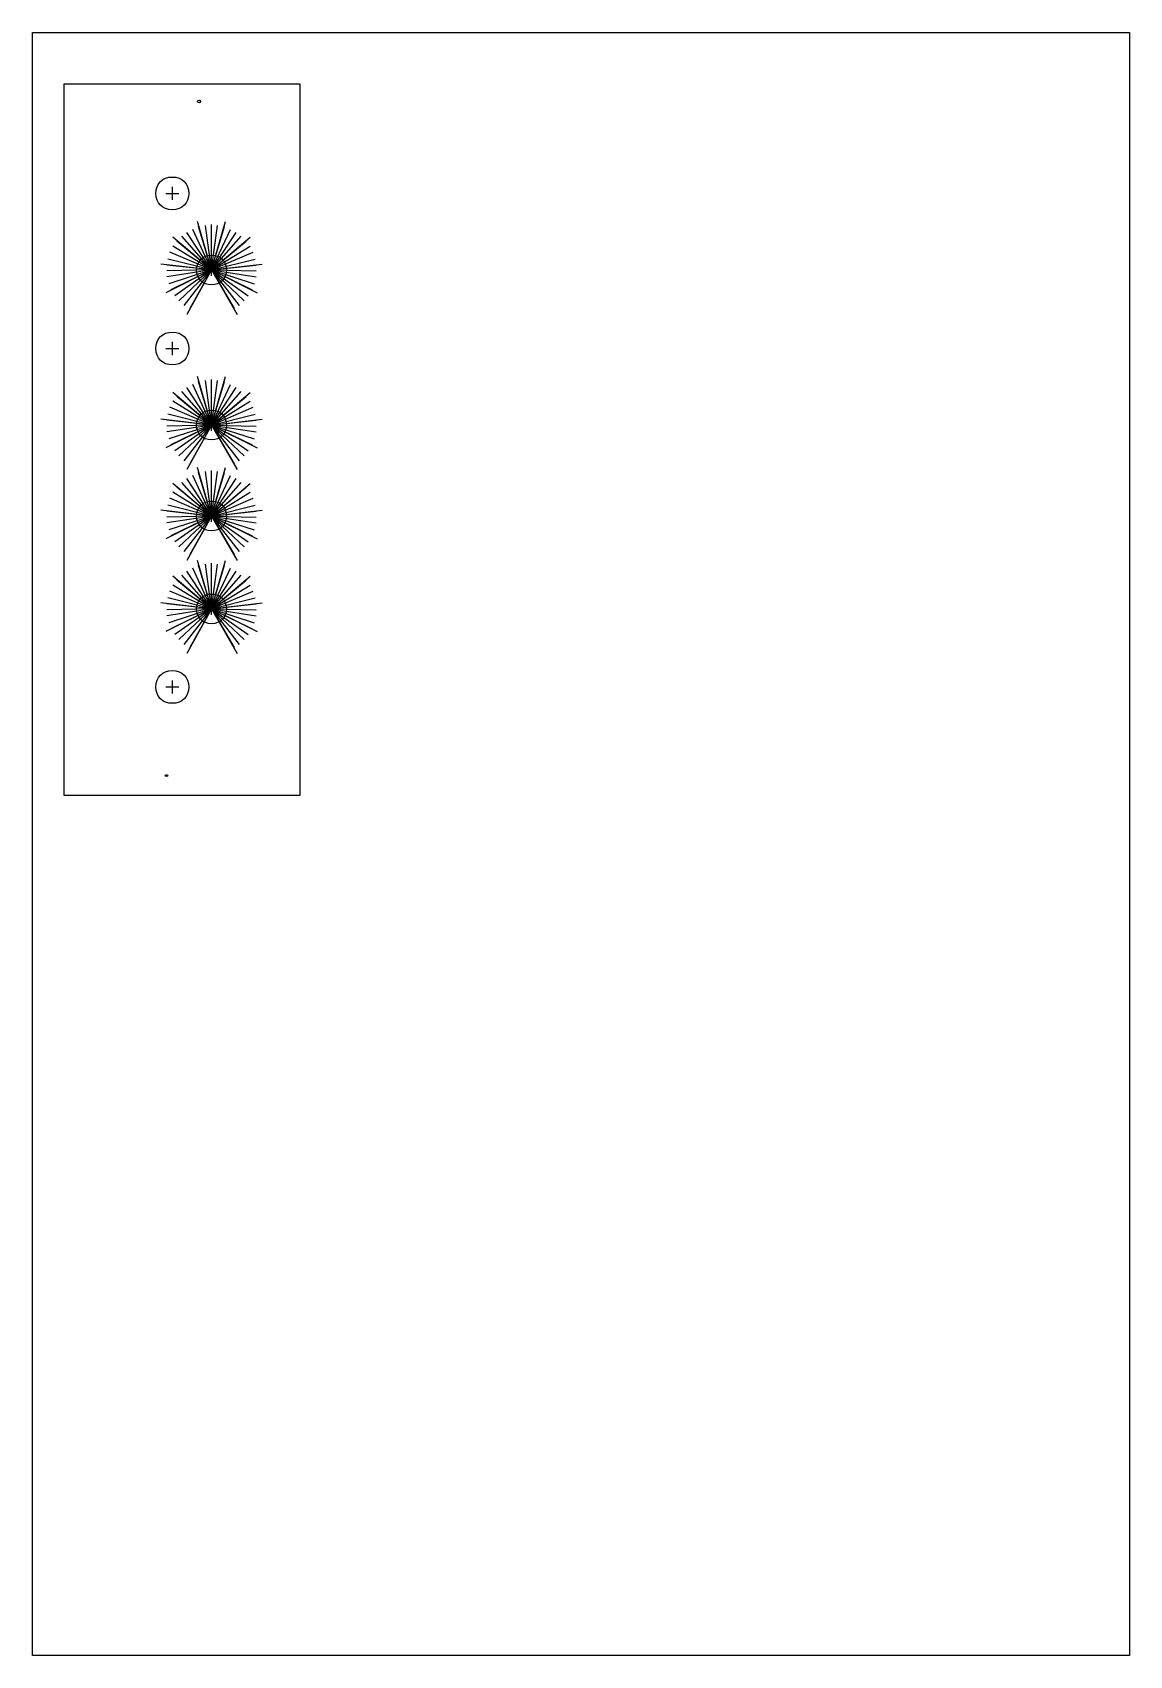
# Model space of a CAD drawing. Extents: x 7 to 204, y 0 to 292.
import ezdxf

# ---------------------------------------------------------------- set-up
doc = ezdxf.new("R2010")
doc.units = 0
doc.layers.add('background', color=7, linetype='CONTINUOUS')
doc.layers.add('Layer_1', color=7, linetype='CONTINUOUS')

msp = doc.modelspace()

# ---------------------------------------------------------------- linework, layer by layer
at = {"layer": 'background', "color": 1}
msp.add_lwpolyline([(6.835278, 292.094215), (204.146974, 292.094215), (204.146974, 0), (6.835278, 0), (6.835278, 292.094215)], close=True, dxfattribs=at)
at = {"layer": 'Layer_1', "color": 1}
for points in [[(27.855398, 154.751834), (12.55364, 154.751834), (12.55364, 282.849847), (54.925956, 282.849847), (54.925956, 154.751834), (12.55364, 154.751834)], [(30.813653, 263.126094), (33.174089, 263.126094)], [(31.9944, 261.945347), (31.9944, 264.307194)], [(39.03729, 249.349848), (36.543151, 258.081098)], [(39.03729, 249.349848), (36.720951, 257.189629)], [(39.03729, 249.349848), (37.969431, 257.367429)], [(39.03729, 249.349848), (41.53284, 258.081098)], [(39.03729, 249.349848), (39.03729, 257.546287)], [(39.03729, 249.349848), (40.106559, 257.367429)], [(39.03729, 249.349848), (41.353981, 257.189629)], [(39.03729, 249.349848), (32.089331, 255.229948)], [(39.03729, 249.349848), (32.80159, 254.517337)], [(39.03729, 249.349848), (33.692001, 255.407748)], [(39.03729, 249.349848), (34.58347, 256.120007)], [(39.03729, 249.349848), (35.65274, 256.654818)], [(39.03729, 249.349848), (42.423251, 256.654818)], [(39.03729, 249.349848), (43.49252, 256.120007)], [(39.03729, 249.349848), (44.382931, 255.407748)], [(39.03729, 249.349848), (45.986659, 255.229948)], [(39.03729, 249.349848), (45.274401, 254.517337)], [(39.03729, 249.349848), (31.197862, 251.309529)], [(39.03729, 249.349848), (31.55452, 252.556598)], [(39.03729, 249.349848), (32.089331, 253.625868)], [(39.03729, 249.349848), (45.986659, 253.625868)], [(39.03729, 249.349848), (46.52147, 252.556598)], [(39.03729, 249.349848), (46.878481, 251.309529)], [(39.03729, 249.349848), (29.95044, 250.419118)], [(39.03729, 249.349848), (30.840851, 245.251629)], [(39.03729, 249.349848), (31.020062, 250.239907)], [(39.03729, 249.349848), (31.020062, 248.102779)], [(39.03729, 249.349848), (31.020062, 249.170637)], [(39.03729, 249.349848), (31.375309, 246.855709)], [(39.03729, 249.349848), (31.73232, 245.786087)], [(39.03729, 249.349848), (32.444931, 244.716818)], [(39.03729, 249.349848), (33.15719, 243.825348)], [(39.03729, 249.349848), (34.049012, 242.934937)], [(39.03729, 249.349848), (34.58347, 241.330857)], [(39.03729, 249.349848), (35.118281, 242.400479)], [(37.969431, 249.349848), (40.106559, 249.349848)], [(39.03729, 249.349848), (48.125551, 250.419118)], [(39.03729, 248.280579), (39.03729, 250.419118)], [(39.03729, 249.349848), (47.056281, 250.239907)], [(39.03729, 249.349848), (47.234081, 245.251629)], [(39.03729, 249.349848), (43.67032, 241.330857)], [(39.03729, 249.349848), (47.056281, 249.170637)], [(39.03729, 249.349848), (47.056281, 248.102779)], [(39.03729, 249.349848), (46.69927, 246.855709)], [(39.03729, 249.349848), (46.34367, 245.786087)], [(39.03729, 249.349848), (45.631412, 244.716818)], [(39.03729, 249.349848), (44.91739, 243.825348)], [(39.03729, 249.349848), (44.027331, 242.934937)], [(39.03729, 249.349848), (43.135509, 242.400479)], [(30.813262, 235.22286), (33.173698, 235.22286)], [(31.994009, 234.042112), (31.994009, 236.40396)], [(39.037129, 221.44207), (34.583309, 228.212228)], [(39.037129, 221.44207), (35.652579, 228.747039)], [(39.037129, 221.44207), (36.54299, 230.17332)], [(39.037129, 221.44207), (36.72079, 229.28185)], [(39.037129, 221.44207), (37.96927, 229.45965)], [(39.037129, 221.44207), (41.532679, 230.17332)], [(39.037129, 221.44207), (39.037129, 229.638509)], [(39.037129, 221.44207), (40.106398, 229.45965)], [(39.037129, 221.44207), (41.35382, 229.28185)], [(39.037129, 221.44207), (42.42309, 228.747039)], [(39.037129, 221.44207), (43.492359, 228.212228)], [(39.037129, 221.44207), (32.08917, 227.32217)], [(39.037129, 221.44207), (32.08917, 225.718089)], [(39.037129, 221.44207), (32.801429, 226.609559)], [(39.037129, 221.44207), (33.69184, 227.49997)], [(39.037129, 221.44207), (44.38277, 227.49997)], [(39.037129, 221.44207), (45.986498, 227.32217)], [(39.037129, 221.44207), (45.27424, 226.609559)], [(39.037129, 221.44207), (45.986498, 225.718089)], [(39.037129, 221.44207), (29.950279, 222.511339)], [(39.037129, 221.44207), (31.019901, 222.332128)], [(39.037129, 221.44207), (31.197701, 223.40175)], [(39.037129, 221.44207), (31.554359, 224.64882)], [(39.037129, 221.44207), (46.521309, 224.64882)], [(39.037129, 221.44207), (46.87832, 223.40175)], [(39.037129, 221.44207), (48.12539, 222.511339)], [(39.037129, 220.3728), (39.037129, 222.511339)], [(39.037129, 221.44207), (47.05612, 222.332128)], [(39.037129, 221.44207), (30.84069, 217.34385)], [(39.037129, 221.44207), (31.019901, 220.195)], [(39.037129, 221.44207), (31.019901, 221.262859)], [(39.037129, 221.44207), (31.375148, 218.947931)], [(39.037129, 221.44207), (31.732159, 217.878309)], [(39.037129, 221.44207), (32.44477, 216.809039)], [(39.037129, 221.44207), (33.157029, 215.91757)], [(39.037129, 221.44207), (34.048851, 215.027159)], [(39.037129, 221.44207), (34.583309, 213.423078)], [(39.037129, 221.44207), (35.11812, 214.4927)], [(37.96927, 221.44207), (40.106398, 221.44207)], [(39.037129, 221.44207), (47.23392, 217.34385)], [(39.037129, 221.44207), (43.670159, 213.423078)], [(39.037129, 221.44207), (47.05612, 221.262859)], [(39.037129, 221.44207), (47.05612, 220.195)], [(39.037129, 221.44207), (46.699109, 218.947931)], [(39.037129, 221.44207), (46.343509, 217.878309)], [(39.037129, 221.44207), (45.631251, 216.809039)], [(39.037129, 221.44207), (44.917229, 215.91757)], [(39.037129, 221.44207), (44.02717, 215.027159)], [(39.037129, 221.44207), (43.135348, 214.4927)], [(39.037129, 205.073181), (36.54299, 213.804431)], [(39.037129, 205.073181), (41.532679, 213.804431)], [(39.037129, 205.073181), (39.037129, 213.26962)], [(39.037129, 205.073181), (32.08917, 210.953281)], [(39.037129, 205.073181), (33.69184, 211.131081)], [(39.037129, 205.073181), (34.583309, 211.843339)], [(39.037129, 205.073181), (35.652579, 212.37815)], [(39.037129, 205.073181), (36.72079, 212.912961)], [(39.037129, 205.073181), (37.96927, 213.090761)], [(39.037129, 205.073181), (40.106398, 213.090761)], [(39.037129, 205.073181), (41.35382, 212.912961)], [(39.037129, 205.073181), (42.42309, 212.37815)], [(39.037129, 205.073181), (43.492359, 211.843339)], [(39.037129, 205.073181), (44.38277, 211.131081)], [(39.037129, 205.073181), (45.986498, 210.953281)], [(39.037129, 205.073181), (31.554359, 208.279931)], [(39.037129, 205.073181), (32.08917, 209.3492)], [(39.037129, 205.073181), (32.801429, 210.24067)], [(39.037129, 205.073181), (45.27424, 210.24067)], [(39.037129, 205.073181), (45.986498, 209.3492)], [(39.037129, 205.073181), (46.521309, 208.279931)], [(39.037129, 205.073181), (29.950279, 206.14245)], [(39.037129, 205.073181), (30.84069, 200.974961)], [(39.037129, 205.073181), (31.019901, 205.963239)], [(39.037129, 205.073181), (31.019901, 203.826111)], [(39.037129, 205.073181), (31.019901, 204.89397)], [(39.037129, 205.073181), (31.197701, 207.032861)], [(39.037129, 205.073181), (31.375148, 202.579042)], [(39.037129, 205.073181), (31.732159, 201.50942)], [(39.037129, 205.073181), (32.44477, 200.44015)], [(39.037129, 205.073181), (33.157029, 199.548681)], [(39.037129, 205.073181), (34.048851, 198.65827)], [(39.037129, 205.073181), (34.583309, 197.054189)], [(39.037129, 205.073181), (35.11812, 198.123811)], [(37.96927, 205.073181), (40.106398, 205.073181)], [(39.037129, 205.073181), (46.87832, 207.032861)], [(39.037129, 205.073181), (48.12539, 206.14245)], [(39.037129, 204.003911), (39.037129, 206.14245)], [(39.037129, 205.073181), (47.05612, 205.963239)], [(39.037129, 205.073181), (47.23392, 200.974961)], [(39.037129, 205.073181), (43.670159, 197.054189)], [(39.037129, 205.073181), (47.05612, 204.89397)], [(39.037129, 205.073181), (47.05612, 203.826111)], [(39.037129, 205.073181), (46.699109, 202.579042)], [(39.037129, 205.073181), (46.343509, 201.50942)], [(39.037129, 205.073181), (45.631251, 200.44015)], [(39.037129, 205.073181), (44.917229, 199.548681)], [(39.037129, 205.073181), (44.02717, 198.65827)], [(39.037129, 205.073181), (43.135348, 198.123811)], [(39.037129, 188.362521), (36.54299, 197.093771)], [(39.037129, 188.362521), (36.72079, 196.202301)], [(39.037129, 188.362521), (37.96927, 196.380101)], [(39.037129, 188.362521), (41.532679, 197.093771)], [(39.037129, 188.362521), (39.037129, 196.55896)], [(39.037129, 188.362521), (40.106398, 196.380101)], [(39.037129, 188.362521), (41.35382, 196.202301)], [(39.037129, 188.362521), (32.08917, 194.242621)], [(39.037129, 188.362521), (32.801429, 193.53001)], [(39.037129, 188.362521), (33.69184, 194.420421)], [(39.037129, 188.362521), (34.583309, 195.132679)], [(39.037129, 188.362521), (35.652579, 195.66749)], [(39.037129, 188.362521), (42.42309, 195.66749)], [(39.037129, 188.362521), (43.492359, 195.132679)], [(39.037129, 188.362521), (44.38277, 194.420421)], [(39.037129, 188.362521), (45.986498, 194.242621)], [(39.037129, 188.362521), (45.27424, 193.53001)], [(39.037129, 188.362521), (31.197701, 190.322201)], [(39.037129, 188.362521), (31.554359, 191.569271)], [(39.037129, 188.362521), (32.08917, 192.63854)], [(39.037129, 188.362521), (45.986498, 192.63854)], [(39.037129, 188.362521), (46.521309, 191.569271)], [(39.037129, 188.362521), (46.87832, 190.322201)], [(39.037129, 188.362521), (29.950279, 189.43179)], [(39.037129, 188.362521), (30.84069, 184.264301)], [(39.037129, 188.362521), (31.019901, 189.252579)], [(39.037129, 188.362521), (31.019901, 187.115451)], [(39.037129, 188.362521), (31.019901, 188.18331)], [(39.037129, 188.362521), (31.375148, 185.868382)], [(39.037129, 188.362521), (31.732159, 184.79876)], [(39.037129, 188.362521), (32.44477, 183.72949)], [(39.037129, 188.362521), (33.157029, 182.838021)], [(39.037129, 188.362521), (34.048851, 181.94761)], [(39.037129, 188.362521), (34.583309, 180.343529)], [(39.037129, 188.362521), (35.11812, 181.413151)], [(37.96927, 188.362521), (40.106398, 188.362521)], [(39.037129, 188.362521), (48.12539, 189.43179)], [(39.037129, 187.293251), (39.037129, 189.43179)], [(39.037129, 188.362521), (47.05612, 189.252579)], [(39.037129, 188.362521), (47.23392, 184.264301)], [(39.037129, 188.362521), (43.670159, 180.343529)], [(39.037129, 188.362521), (47.05612, 188.18331)], [(39.037129, 188.362521), (47.05612, 187.115451)], [(39.037129, 188.362521), (46.699109, 185.868382)], [(39.037129, 188.362521), (46.343509, 184.79876)], [(39.037129, 188.362521), (45.631251, 183.72949)], [(39.037129, 188.362521), (44.917229, 182.838021)], [(39.037129, 188.362521), (44.02717, 181.94761)], [(39.037129, 188.362521), (43.135348, 181.413151)], [(31.99401, 173.134402), (31.99401, 175.496602)], [(30.813262, 174.314091), (33.173699, 174.314091)]]:
    msp.add_lwpolyline(points, dxfattribs=at)
for points in [[(37.052849, 279.661705), (37.052849, 279.661705)], [(31.156132, 158.346366), (31.156132, 158.346366)]]:
    msp.add_lwpolyline(points, close=True, dxfattribs=at)
at = {"layer": 'Layer_1', "color": 7}
for points in [[(39.249662, 249.294815), (39.249662, 249.294815)], [(39.249501, 221.387036), (39.249501, 221.387036)], [(39.249501, 205.018147), (39.249501, 205.018147)], [(39.249501, 188.307487), (39.249501, 188.307487)]]:
    msp.add_lwpolyline(points, close=True, dxfattribs=at)
at = {"layer": 'Layer_1', "color": 1}
for points in [[(36.52474, 279.661705), (36.52474, 279.793996), (36.641862, 279.901593), (36.788265, 279.901593)], [(36.788265, 279.422168), (36.641862, 279.422168), (36.52474, 279.529413), (36.52474, 279.661705)], [(36.788265, 279.901593), (36.934315, 279.901593), (37.052849, 279.793996), (37.052849, 279.661705)], [(37.052849, 279.661705), (37.052849, 279.529413), (36.934315, 279.422168), (36.788265, 279.422168)], [(29.041297, 263.126094), (29.041297, 264.897039), (30.222397, 266.077786), (31.9944, 266.077786)], [(31.9944, 266.077786), (33.765344, 266.077786), (34.94468, 264.897039), (34.94468, 263.126094)], [(31.9944, 260.174403), (30.222397, 260.174403), (29.041297, 261.355503), (29.041297, 263.126094)], [(34.94468, 263.126094), (34.94468, 261.355503), (33.765344, 260.174403), (31.9944, 260.174403)], [(36.365351, 249.349848), (36.365351, 250.952518), (37.43462, 252.021787), (39.03729, 252.021787)], [(39.03729, 252.021787), (40.64137, 252.021787), (41.71064, 250.952518), (41.71064, 249.349848)], [(39.03729, 246.676498), (37.43462, 246.676498), (36.365351, 247.745768), (36.365351, 249.349848)], [(41.71064, 249.349848), (41.71064, 247.745768), (40.64137, 246.676498), (39.03729, 246.676498)], [(29.040906, 235.22286), (29.040906, 236.993804), (30.222006, 238.174551), (31.994009, 238.174551)], [(31.994009, 238.174551), (33.764953, 238.174551), (34.94429, 236.993804), (34.94429, 235.22286)], [(31.994009, 232.271168), (30.222006, 232.271168), (29.040906, 233.452268), (29.040906, 235.22286)], [(34.94429, 235.22286), (34.94429, 233.452268), (33.764953, 232.271168), (31.994009, 232.271168)], [(36.36519, 221.44207), (36.36519, 223.044739), (37.434459, 224.114009), (39.037129, 224.114009)], [(39.037129, 224.114009), (40.641209, 224.114009), (41.710479, 223.044739), (41.710479, 221.44207)], [(39.037129, 218.76872), (37.434459, 218.76872), (36.36519, 219.837989), (36.36519, 221.44207)], [(41.710479, 221.44207), (41.710479, 219.837989), (40.641209, 218.76872), (39.037129, 218.76872)], [(36.36519, 205.073181), (36.36519, 206.67585), (37.434459, 207.74512), (39.037129, 207.74512)], [(39.037129, 207.74512), (40.641209, 207.74512), (41.710479, 206.67585), (41.710479, 205.073181)], [(39.037129, 202.399831), (37.434459, 202.399831), (36.36519, 203.4691), (36.36519, 205.073181)], [(41.710479, 205.073181), (41.710479, 203.4691), (40.641209, 202.399831), (39.037129, 202.399831)], [(36.36519, 188.362521), (36.36519, 189.96519), (37.434459, 191.03446), (39.037129, 191.03446)], [(39.037129, 191.03446), (40.641209, 191.03446), (41.710479, 189.96519), (41.710479, 188.362521)], [(39.037129, 185.689171), (37.434459, 185.689171), (36.36519, 186.75844), (36.36519, 188.362521)], [(41.710479, 188.362521), (41.710479, 186.75844), (40.641209, 185.689171), (39.037129, 185.689171)], [(29.040907, 174.314091), (29.040907, 176.086447), (30.222007, 177.265783), (31.99401, 177.265783)], [(31.99401, 177.265783), (33.764954, 177.265783), (34.94429, 176.086447), (34.94429, 174.314091)], [(31.99401, 171.363811), (30.222007, 171.363811), (29.040907, 172.544911), (29.040907, 174.314091)], [(34.94429, 174.314091), (34.94429, 172.544911), (33.764954, 171.363811), (31.99401, 171.363811)], [(30.723274, 158.346366), (30.723274, 158.438441), (30.821346, 158.514288), (30.93988, 158.514288)], [(30.93988, 158.178091), (30.821346, 158.178091), (30.723274, 158.253938), (30.723274, 158.346366)], [(30.93988, 158.514288), (31.059471, 158.514288), (31.156132, 158.438441), (31.156132, 158.346366)], [(31.156132, 158.346366), (31.156132, 158.253938), (31.059471, 158.178091), (30.93988, 158.178091)]]:
    msp.add_open_spline(points, degree=3, dxfattribs=at)
at = {"layer": 'Layer_1', "color": 7}
for points in [[(38.769884, 249.294815), (38.769884, 249.414759), (38.877481, 249.511068), (39.009773, 249.511068)], [(39.009773, 249.079621), (38.877481, 249.079621), (38.769884, 249.176282), (38.769884, 249.294815)], [(39.009773, 249.511068), (39.142065, 249.511068), (39.249662, 249.414759), (39.249662, 249.294815)], [(39.249662, 249.294815), (39.249662, 249.176282), (39.142065, 249.079621), (39.009773, 249.079621)], [(38.769723, 221.387036), (38.769723, 221.506981), (38.87732, 221.603289), (39.009612, 221.603289)], [(39.009612, 221.171842), (38.87732, 221.171842), (38.769723, 221.268503), (38.769723, 221.387036)], [(39.009612, 221.603289), (39.141904, 221.603289), (39.249501, 221.506981), (39.249501, 221.387036)], [(39.249501, 221.387036), (39.249501, 221.268503), (39.141904, 221.171842), (39.009612, 221.171842)], [(38.769723, 205.018147), (38.769723, 205.138092), (38.87732, 205.2344), (39.009612, 205.2344)], [(39.009612, 204.802953), (38.87732, 204.802953), (38.769723, 204.899614), (38.769723, 205.018147)], [(39.009612, 205.2344), (39.141904, 205.2344), (39.249501, 205.138092), (39.249501, 205.018147)], [(39.249501, 205.018147), (39.249501, 204.899614), (39.141904, 204.802953), (39.009612, 204.802953)], [(38.769723, 188.307487), (38.769723, 188.427432), (38.87732, 188.52374), (39.009612, 188.52374)], [(39.009612, 188.092293), (38.87732, 188.092293), (38.769723, 188.188954), (38.769723, 188.307487)], [(39.009612, 188.52374), (39.141904, 188.52374), (39.249501, 188.427432), (39.249501, 188.307487)], [(39.249501, 188.307487), (39.249501, 188.188954), (39.141904, 188.092293), (39.009612, 188.092293)]]:
    msp.add_open_spline(points, degree=3, dxfattribs=at)

doc.saveas('drawing.dxf')
